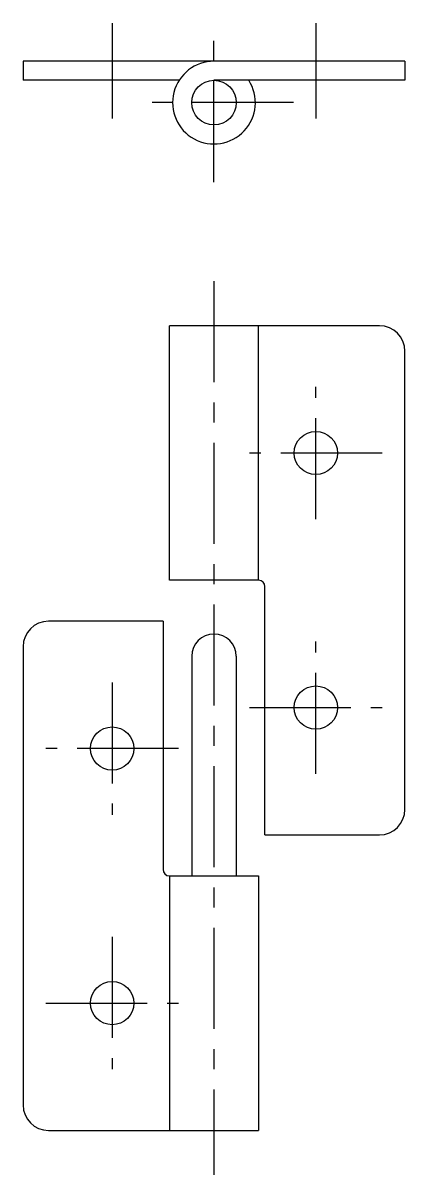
# Model space of a CAD drawing. Extents: x 10 to 117, y 10 to 107.
# Drawn here: x 87 to 117, y 16.5 to 107 of the extents above; entities outside this region: 2.
import ezdxf

# ---------------------------------------------------------------- set-up
doc = ezdxf.new("R2010")
doc.units = 0
doc.header["$LTSCALE"] = 0.25
doc.linetypes.add('CENTER', pattern=[50.8, 31.75, -6.35, 6.35, -6.35])
doc.layers.get('0').update_dxf_attribs({"linetype": 'CONTINUOUS'})
doc.layers.add('CENTER', color=1, linetype='CENTER')
doc.styles.get("Standard").update_dxf_attribs({"font": 'txt.shx', "bigfont": 'extfont.shx'})

msp = doc.modelspace()

# ---------------------------------------------------------------- linework, layer by layer
for p, q in [((117, 104), (87, 104)), ((87, 104), (87, 102.5)), ((117, 104), (117, 102.5)), ((99.261, 102.5), (87, 102.5)), ((117, 102.5), (102, 102.5)), ((115, 83.219), (98.5, 83.219)), ((98.5, 63.219), (98.5, 83.219)), ((105.5, 63.219), (105.5, 83.219)), ((117, 45.219), (117, 81.219)), ((105.5, 63.219), (98.5, 63.219)), ((106, 43.219), (106, 62.719)), ((98, 60), (89, 60)), ((98, 60), (98, 40.5)), ((87, 58), (87, 22)), ((100.25, 57.25), (100.25, 40)), ((103.75, 57.25), (103.75, 40)), ((106, 43.219), (115, 43.219)), ((98.5, 40), (98.5, 20)), ((98.5, 40), (105.5, 40)), ((105.5, 40), (105.5, 20)), ((89, 20), (105.5, 20))]:
    msp.add_line(p, q)
for centre, radius in [((102, 100.75), 1.75), ((110, 73.219), 1.7), ((110, 53.219), 1.7), ((94, 50), 1.7), ((94, 30), 1.7)]:
    msp.add_circle(centre, radius)
for centre, radius, start, end in [((102, 100.75), 3.25, 90, 32.57897), ((115, 81.219), 2, 360, 90), ((105.5, 62.719), 0.5, 360, 90), ((89, 58), 2, 90, 180), ((102, 57.25), 1.75, 360, 180), ((115, 45.219), 2, 270, 360), ((98.5, 40.5), 0.5, 180, 270), ((89, 22), 2, 180, 270)]:
    msp.add_arc(centre, radius, start, end)
at = {"layer": 'CENTER', "color": 1, "linetype": 'CENTER'}
for p, q in [((94, 107), (94, 99.5)), ((102, 94.5), (102, 107)), ((110, 107), (110, 99.5)), ((108.25, 100.75), (95.75, 100.75)), ((102, 86.719), (102, 16.5)), ((110, 68.019), (110, 78.419)), ((115.2, 73.219), (104.8, 73.219)), ((110, 48.019), (110, 58.419)), ((94, 55.2), (94, 44.8)), ((104.8, 53.219), (115.2, 53.219)), ((99.2, 50), (88.8, 50)), ((94, 35.2), (94, 24.8)), ((88.8, 30), (99.2, 30))]:
    msp.add_line(p, q, dxfattribs=at)

# ---------------------------------------------------------------- texts
for p in [(10, 20), (10, 10)]:
    msp.add_text('HNS2R', height=2).set_placement(p)

doc.saveas('drawing.dxf')
